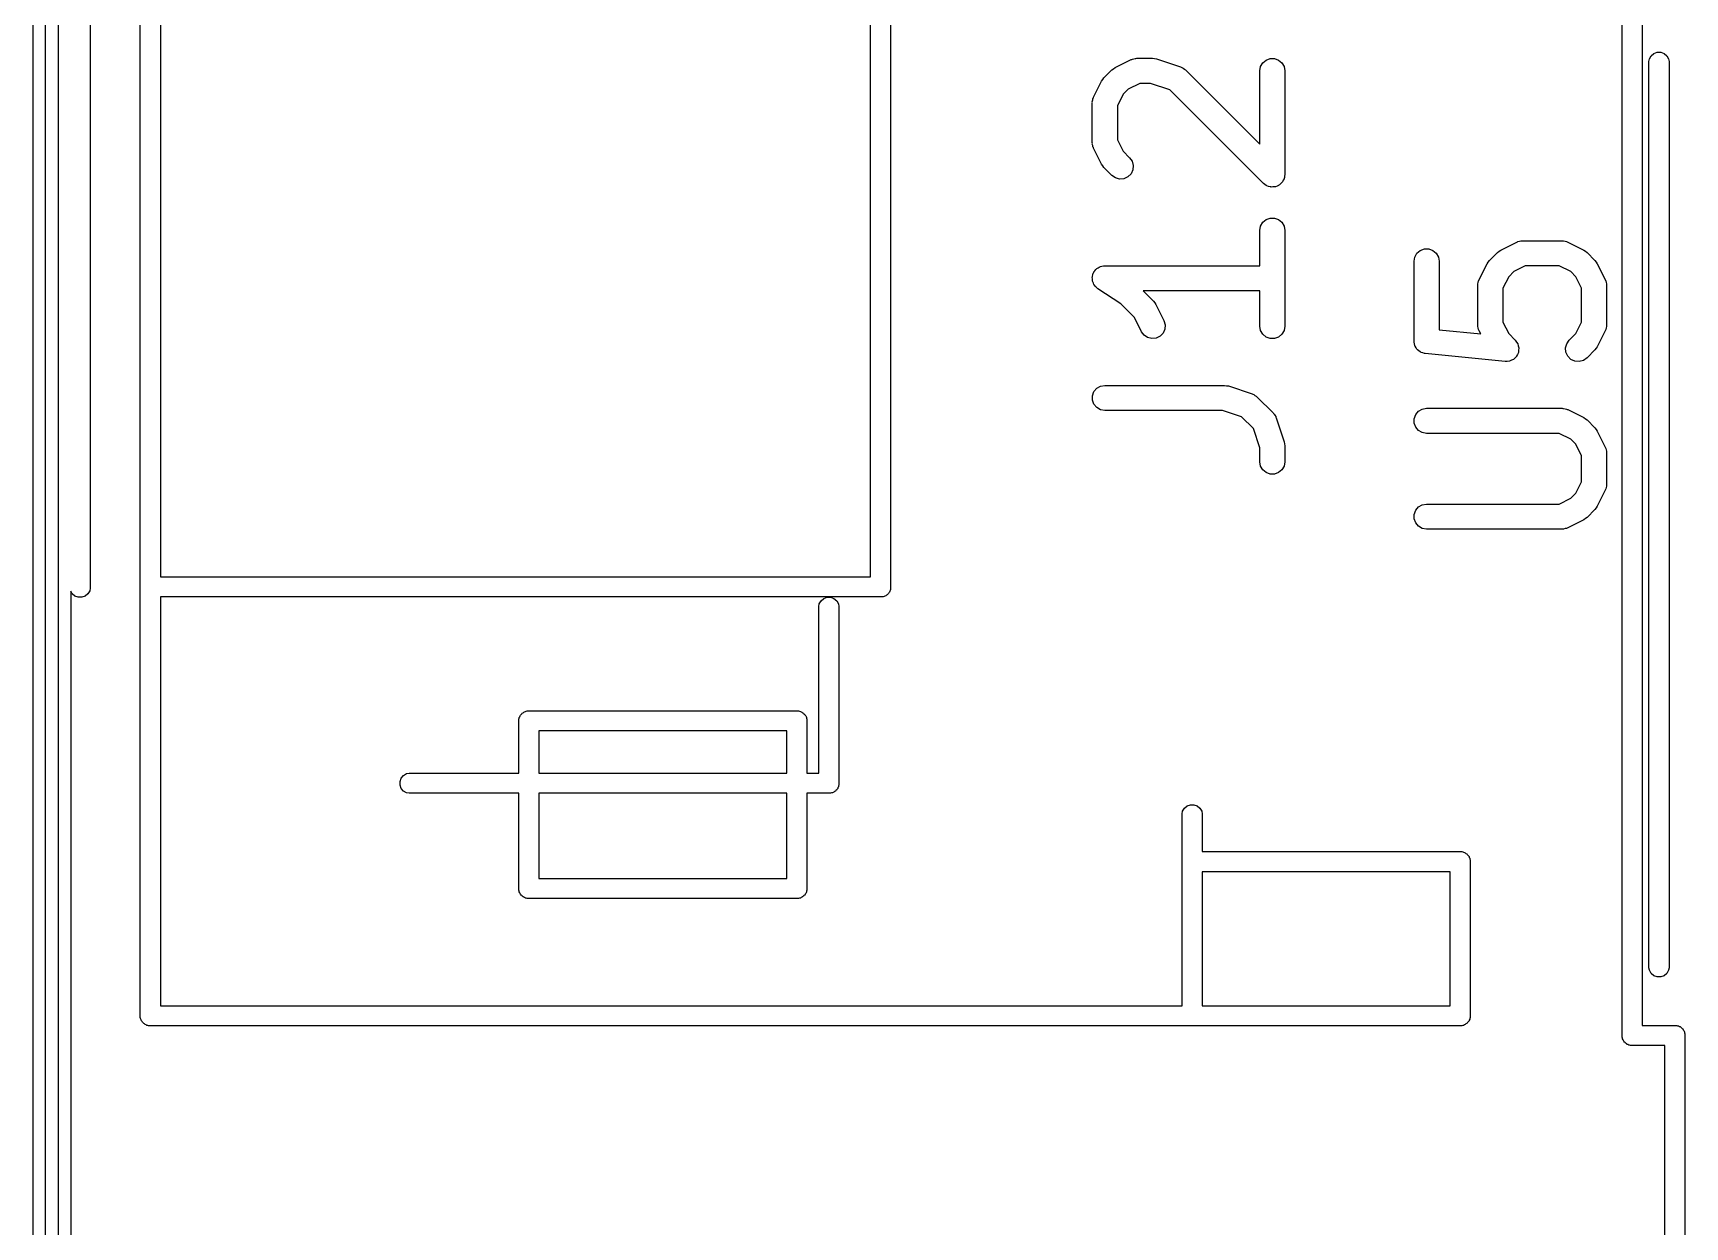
# Model space of a CAD drawing. Extents: x 51.7 to 144.6, y -96 to -33.3.
# Drawn here: x 51.74 to 61.6, y -65.71 to -58.58 of the extents above; entities that cross this region are included whole.
import ezdxf

# ---------------------------------------------------------------- set-up
doc = ezdxf.new("R2010")
doc.units = 0
doc.header["$MEASUREMENT"] = 0
doc.layers.add('BLACK', color=7, linetype='CONTINUOUS')

msp = doc.modelspace()

# ---------------------------------------------------------------- linework, layer by layer
at = {"layer": 'BLACK', "linetype": 'CONTINUOUS'}
for p, q in [((51.816, -93.0776), (51.816, -39.8276)), ((51.741, -93.8596), (51.741, -40.2524)), ((51.891, -40.2639), (51.891, -93.8502)), ((52.381, -64.4374), (52.381, -54.3228)), ((61.228, -60.7008), (61.228, -56.8408)), ((52.501, -56.948), (52.501, -61.828)), ((61.348, -56.906), (61.348, -64.506)), ((56.741, -61.828), (56.741, -57.95)), ((56.861, -57.95), (56.861, -61.8932)), ((52.082, -58.0048), (52.082, -61.8952)), ((58.2011, -58.7877), (58.2963, -58.7401)), ((58.2963, -58.7401), (58.3005, -58.7388)), ((58.3005, -58.7388), (58.3042, -58.7367)), ((58.3042, -58.7367), (58.3129, -58.7351)), ((58.3129, -58.7351), (58.3213, -58.7326)), ((58.3213, -58.7326), (58.3256, -58.7329)), ((58.3256, -58.7329), (58.3299, -58.7321)), ((58.3299, -58.7321), (58.4251, -58.7321)), ((58.4251, -58.7321), (58.4369, -58.7342)), ((58.4369, -58.7342), (58.4488, -58.736)), ((58.4488, -58.736), (58.5917, -58.7836)), ((59.0689, -58.7815), (59.0819, -58.7589)), ((59.0819, -58.7589), (59.1019, -58.7422)), ((59.1019, -58.7422), (59.1264, -58.7333)), ((59.1264, -58.7333), (59.1524, -58.7333)), ((59.1524, -58.7333), (59.1769, -58.7422)), ((59.1769, -58.7422), (59.1968, -58.7589)), ((59.1968, -58.7589), (59.2099, -58.7815)), ((61.388, -58.7508), (61.3907, -58.7352)), ((61.388, -60.7008), (61.388, -58.7508)), ((61.3907, -58.7352), (61.4013, -58.7168)), ((61.4013, -58.7168), (61.4175, -58.7032)), ((61.4175, -58.7032), (61.4374, -58.696)), ((61.4374, -58.696), (61.4586, -58.696)), ((61.4586, -58.696), (61.4785, -58.7032)), ((61.4785, -58.7032), (61.4947, -58.7168)), ((61.4947, -58.7168), (61.5053, -58.7352)), ((61.5053, -58.7352), (61.508, -58.7508)), ((61.508, -58.7508), (61.508, -64.1612)), ((58.0723, -58.9641), (58.1199, -58.8688)), ((58.1199, -58.8688), (58.1271, -58.8592)), ((58.1271, -58.8592), (58.134, -58.8493)), ((58.134, -58.8493), (58.1816, -58.8017)), ((58.1816, -58.8017), (58.1914, -58.7948)), ((58.1914, -58.7948), (58.2011, -58.7877)), ((58.5917, -58.7836), (58.5955, -58.7857)), ((58.5955, -58.7857), (58.5996, -58.7868)), ((58.5996, -58.7868), (58.6068, -58.7918)), ((58.6068, -58.7918), (58.6146, -58.796)), ((58.6146, -58.796), (58.6174, -58.7992)), ((58.6174, -58.7992), (58.621, -58.8017)), ((58.621, -58.8017), (59.0644, -59.2451)), ((59.0644, -58.8071), (59.0689, -58.7815)), ((59.0644, -59.2451), (59.0644, -58.8071)), ((59.2099, -58.7815), (59.2144, -58.8071)), ((59.2144, -58.8071), (59.2144, -59.4262)), ((58.0674, -58.9806), (58.0689, -58.972)), ((58.0689, -58.972), (58.0711, -58.9682)), ((58.0711, -58.9682), (58.0723, -58.9641)), ((58.2486, -58.9468), (58.2144, -59.0153)), ((58.279, -58.9164), (58.2486, -58.9468)), ((58.3476, -58.8821), (58.279, -58.9164)), ((58.4129, -58.8821), (58.3476, -58.8821)), ((58.5274, -58.9203), (58.4129, -58.8821)), ((59.0863, -59.4792), (58.5274, -58.9203)), ((58.0644, -58.9976), (58.0651, -58.9934)), ((58.0644, -59.2357), (58.0644, -58.9976)), ((58.0649, -58.989), (58.0674, -58.9806)), ((58.0651, -58.9934), (58.0649, -58.989)), ((58.2144, -59.0153), (58.2144, -59.218)), ((58.0651, -59.24), (58.0644, -59.2357)), ((58.0649, -59.2443), (58.0651, -59.24)), ((58.0674, -59.2527), (58.0649, -59.2443)), ((58.0689, -59.2614), (58.0674, -59.2527)), ((58.0711, -59.2651), (58.0689, -59.2614)), ((58.0723, -59.2693), (58.0711, -59.2651)), ((58.1199, -59.3645), (58.0723, -59.2693)), ((58.2144, -59.218), (58.2486, -59.2865)), ((58.1271, -59.3742), (58.1199, -59.3645)), ((58.2486, -59.2865), (58.2877, -59.3255)), ((58.2877, -59.3255), (58.3026, -59.3469)), ((58.3026, -59.3469), (58.3093, -59.372)), ((58.134, -59.384), (58.1271, -59.3742)), ((58.1816, -59.4316), (58.134, -59.384)), ((58.2029, -59.4465), (58.1816, -59.4316)), ((58.2281, -59.4533), (58.2029, -59.4465)), ((58.254, -59.451), (58.2281, -59.4533)), ((58.2776, -59.44), (58.254, -59.451)), ((58.2961, -59.4216), (58.2776, -59.44)), ((58.3071, -59.398), (58.2961, -59.4216)), ((58.3093, -59.372), (58.3071, -59.398)), ((59.205, -59.4603), (59.2008, -59.4692)), ((59.2099, -59.4518), (59.205, -59.4603)), ((59.2104, -59.4486), (59.2099, -59.4518)), ((59.2118, -59.4456), (59.2104, -59.4486)), ((59.2127, -59.4358), (59.2118, -59.4456)), ((59.2144, -59.4262), (59.2127, -59.4358)), ((59.0944, -59.4848), (59.0863, -59.4792)), ((59.1019, -59.4911), (59.0944, -59.4848)), ((59.105, -59.4923), (59.1019, -59.4911)), ((59.1077, -59.4942), (59.105, -59.4923)), ((59.1171, -59.4967), (59.1077, -59.4942)), ((59.1264, -59.5001), (59.1171, -59.4967)), ((59.1297, -59.5001), (59.1264, -59.5001)), ((59.1328, -59.5009), (59.1297, -59.5001)), ((59.1426, -59.5001), (59.1328, -59.5009)), ((59.1524, -59.5001), (59.1426, -59.5001)), ((59.1555, -59.4989), (59.1524, -59.5001)), ((59.1588, -59.4986), (59.1555, -59.4989)), ((59.1677, -59.4945), (59.1588, -59.4986)), ((59.1769, -59.4911), (59.1677, -59.4945)), ((59.1794, -59.489), (59.1769, -59.4911)), ((59.1824, -59.4876), (59.1794, -59.489)), ((59.1893, -59.4807), (59.1824, -59.4876)), ((59.1968, -59.4744), (59.1893, -59.4807)), ((59.1985, -59.4715), (59.1968, -59.4744)), ((59.2008, -59.4692), (59.1985, -59.4715)), ((59.0644, -59.7595), (59.0689, -59.7339)), ((59.0644, -59.9702), (59.0644, -59.7595)), ((59.0689, -59.7339), (59.0819, -59.7113)), ((59.0819, -59.7113), (59.1019, -59.6946)), ((59.1019, -59.6946), (59.1264, -59.6857)), ((59.1264, -59.6857), (59.1524, -59.6857)), ((59.1524, -59.6857), (59.1769, -59.6946)), ((59.1769, -59.6946), (59.1968, -59.7113)), ((59.1968, -59.7113), (59.2099, -59.7339)), ((59.2099, -59.7339), (59.2144, -59.7595)), ((59.2144, -59.7595), (59.2144, -60.331)), ((60.503, -59.877), (60.5983, -59.8294)), ((60.5983, -59.8294), (60.6024, -59.8282)), ((60.6024, -59.8282), (60.6062, -59.826)), ((60.6062, -59.826), (60.6148, -59.8245)), ((60.6148, -59.8245), (60.6232, -59.822)), ((60.6232, -59.822), (60.6275, -59.8222)), ((60.6275, -59.8222), (60.6318, -59.8215)), ((60.6318, -59.8215), (60.8699, -59.8215)), ((60.8699, -59.8215), (60.8742, -59.8222)), ((60.8742, -59.8222), (60.8785, -59.822)), ((60.8785, -59.822), (60.8869, -59.8245)), ((60.8869, -59.8245), (60.8956, -59.826)), ((60.8956, -59.826), (60.8993, -59.8282)), ((60.8993, -59.8282), (60.9034, -59.8294)), ((60.9034, -59.8294), (60.9987, -59.877)), ((59.9854, -59.9441), (59.9899, -59.9184)), ((59.9854, -60.4203), (59.9854, -59.9441)), ((59.9899, -59.9184), (60.0029, -59.8959)), ((60.0029, -59.8959), (60.0229, -59.8791)), ((60.0229, -59.8791), (60.0474, -59.8702)), ((60.0474, -59.8702), (60.0734, -59.8702)), ((60.0734, -59.8702), (60.0979, -59.8791)), ((60.0979, -59.8791), (60.1178, -59.8959)), ((60.1178, -59.8959), (60.1309, -59.9184)), ((60.1309, -59.9184), (60.1354, -59.9441)), ((60.1354, -59.9441), (60.1354, -60.3524)), ((60.3743, -60.0534), (60.4219, -59.9582)), ((60.4219, -59.9582), (60.429, -59.9485)), ((60.429, -59.9485), (60.4359, -59.9387)), ((60.4359, -59.9387), (60.4835, -59.8911)), ((60.4835, -59.8911), (60.4934, -59.8842)), ((60.4934, -59.8842), (60.503, -59.877)), ((60.9987, -59.877), (61.0083, -59.8842)), ((61.0083, -59.8842), (61.0182, -59.8911)), ((61.0182, -59.8911), (61.0658, -59.9387)), ((61.0658, -59.9387), (61.0727, -59.9485)), ((61.0727, -59.9485), (61.0798, -59.9582)), ((61.0798, -59.9582), (61.1275, -60.0534)), ((58.0645, -60.0404), (58.0655, -60.0364)), ((58.0655, -60.0493), (58.0645, -60.0404)), ((58.0655, -60.0322), (58.0686, -60.0238)), ((58.0655, -60.0364), (58.0655, -60.0322)), ((58.0655, -60.0583), (58.0655, -60.0493)), ((58.0669, -60.0622), (58.0655, -60.0583)), ((58.0686, -60.0238), (58.0707, -60.0151)), ((58.0707, -60.0151), (58.073, -60.0116)), ((58.073, -60.0116), (58.0744, -60.0077)), ((58.0744, -60.0077), (58.0802, -60.0009)), ((58.0802, -60.0009), (58.0851, -59.9934)), ((58.0851, -59.9934), (58.0885, -59.991)), ((58.0885, -59.991), (58.0912, -59.9878)), ((58.0912, -59.9878), (58.0989, -59.9833)), ((58.0989, -59.9833), (58.1061, -59.978)), ((58.1061, -59.978), (58.1101, -59.9768)), ((58.1101, -59.9768), (58.1137, -59.9748)), ((58.1137, -59.9748), (58.1225, -59.9732)), ((58.1225, -59.9732), (58.1311, -59.9707)), ((58.1311, -59.9707), (58.1353, -59.971)), ((58.1353, -59.971), (58.1394, -59.9702)), ((58.1394, -59.9702), (59.0644, -59.9702)), ((60.3709, -60.0613), (60.373, -60.0576)), ((60.373, -60.0576), (60.3743, -60.0534)), ((60.5506, -60.0361), (60.5163, -60.1047)), ((60.581, -60.0057), (60.5506, -60.0361)), ((60.6495, -59.9715), (60.581, -60.0057)), ((60.8522, -59.9715), (60.6495, -59.9715)), ((60.9207, -60.0057), (60.8522, -59.9715)), ((60.9511, -60.0361), (60.9207, -60.0057)), ((60.9854, -60.1047), (60.9511, -60.0361)), ((61.1275, -60.0534), (61.1287, -60.0576)), ((61.1287, -60.0576), (61.1309, -60.0613)), ((58.0674, -60.0663), (58.0669, -60.0622)), ((58.0714, -60.0743), (58.0674, -60.0663)), ((58.0744, -60.0827), (58.0714, -60.0743)), ((58.0771, -60.0859), (58.0744, -60.0827)), ((58.0789, -60.0896), (58.0771, -60.0859)), ((58.0854, -60.0958), (58.0789, -60.0896)), ((58.0912, -60.1027), (58.0854, -60.0958)), ((58.0948, -60.1048), (58.0912, -60.1027)), ((58.0978, -60.1076), (58.0948, -60.1048)), ((58.2345, -60.1988), (58.0978, -60.1076)), ((59.0644, -60.1202), (58.3681, -60.1202)), ((58.3681, -60.1202), (58.4305, -60.1827)), ((59.0644, -60.331), (59.0644, -60.1202)), ((60.3663, -60.087), (60.3671, -60.0827)), ((60.3663, -60.325), (60.3663, -60.087)), ((60.3668, -60.0784), (60.3693, -60.07)), ((60.3671, -60.0827), (60.3668, -60.0784)), ((60.3693, -60.07), (60.3709, -60.0613)), ((60.5163, -60.1047), (60.5163, -60.3073)), ((60.9854, -60.3073), (60.9854, -60.1047)), ((61.1309, -60.0613), (61.1324, -60.07)), ((61.1324, -60.07), (61.1349, -60.0784)), ((61.1349, -60.0784), (61.1346, -60.0827)), ((61.1346, -60.0827), (61.1354, -60.087)), ((61.1354, -60.087), (61.1354, -60.325)), ((58.3158, -60.2801), (58.2345, -60.1988)), ((58.4305, -60.1827), (58.4374, -60.1925)), ((58.4374, -60.1925), (58.4446, -60.2022)), ((58.4446, -60.2022), (58.4922, -60.2974)), ((58.358, -60.3645), (58.3158, -60.2801)), ((58.498, -60.3484), (58.4877, -60.3723)), ((58.4922, -60.2974), (58.4996, -60.3224)), ((58.4996, -60.3224), (58.498, -60.3484)), ((59.0689, -60.3566), (59.0644, -60.331)), ((59.2144, -60.331), (59.2099, -60.3566)), ((60.1354, -60.3524), (60.3836, -60.3772)), ((60.3671, -60.3293), (60.3663, -60.325)), ((60.3668, -60.3336), (60.3671, -60.3293)), ((60.3693, -60.342), (60.3668, -60.3336)), ((60.3709, -60.3507), (60.3693, -60.342)), ((60.373, -60.3544), (60.3709, -60.3507)), ((60.3743, -60.3586), (60.373, -60.3544)), ((60.5163, -60.3073), (60.5506, -60.3759)), ((60.9511, -60.3759), (60.9854, -60.3073)), ((61.1287, -60.3544), (61.1275, -60.3586)), ((61.1309, -60.3507), (61.1287, -60.3544)), ((61.1324, -60.342), (61.1309, -60.3507)), ((61.1349, -60.3336), (61.1324, -60.342)), ((61.1354, -60.325), (61.1346, -60.3293)), ((61.1346, -60.3293), (61.1349, -60.3336)), ((58.3735, -60.3854), (58.358, -60.3645)), ((58.3953, -60.3998), (58.3735, -60.3854)), ((58.4206, -60.4058), (58.3953, -60.3998)), ((58.4465, -60.4028), (58.4206, -60.4058)), ((58.4698, -60.3912), (58.4465, -60.4028)), ((58.4877, -60.3723), (58.4698, -60.3912)), ((59.0819, -60.3792), (59.0689, -60.3566)), ((59.1019, -60.3959), (59.0819, -60.3792)), ((59.1264, -60.4048), (59.1019, -60.3959)), ((59.1524, -60.4048), (59.1264, -60.4048)), ((59.1769, -60.3959), (59.1524, -60.4048)), ((59.1968, -60.3792), (59.1769, -60.3959)), ((59.2099, -60.3566), (59.1968, -60.3792)), ((59.9859, -60.4231), (59.9854, -60.4203)), ((59.9856, -60.4259), (59.9859, -60.4231)), ((59.9881, -60.4358), (59.9856, -60.4259)), ((59.9899, -60.4459), (59.9881, -60.4358)), ((59.9913, -60.4484), (59.9899, -60.4459)), ((59.992, -60.4511), (59.9913, -60.4484)), ((59.9978, -60.4596), (59.992, -60.4511)), ((60.3836, -60.3772), (60.3743, -60.3586)), ((60.5506, -60.3759), (60.5896, -60.4149)), ((60.5896, -60.4149), (60.5899, -60.4153)), ((60.5899, -60.4153), (60.5903, -60.4155)), ((60.5903, -60.4155), (60.5973, -60.4259)), ((60.5973, -60.4259), (60.6045, -60.4362)), ((60.6045, -60.4362), (60.6047, -60.4367)), ((60.6047, -60.4367), (60.6049, -60.4371)), ((60.6049, -60.4371), (60.608, -60.4493)), ((60.608, -60.4493), (60.6113, -60.4614)), ((60.8904, -60.4614), (60.8972, -60.4362)), ((60.8972, -60.4362), (60.9121, -60.4149)), ((60.9121, -60.4149), (60.9511, -60.3759)), ((61.0798, -60.4538), (61.0727, -60.4635)), ((61.1275, -60.3586), (61.0798, -60.4538)), ((60.0029, -60.4685), (59.9978, -60.4596)), ((60.0051, -60.4703), (60.0029, -60.4685)), ((60.0067, -60.4727), (60.0051, -60.4703)), ((60.015, -60.4786), (60.0067, -60.4727)), ((60.0229, -60.4852), (60.015, -60.4786)), ((60.0255, -60.4862), (60.0229, -60.4852)), ((60.0278, -60.4879), (60.0255, -60.4862)), ((60.0377, -60.4906), (60.0278, -60.4879)), ((60.0474, -60.4941), (60.0377, -60.4906)), ((60.0502, -60.4941), (60.0474, -60.4941)), ((60.0529, -60.4949), (60.0502, -60.4941)), ((60.5291, -60.5425), (60.0529, -60.4949)), ((60.5296, -60.5425), (60.5291, -60.5425)), ((60.53, -60.5426), (60.5296, -60.5425)), ((60.5425, -60.5415), (60.53, -60.5426)), ((60.5551, -60.5406), (60.5425, -60.5415)), ((60.5555, -60.5404), (60.5551, -60.5406)), ((60.556, -60.5403), (60.5555, -60.5404)), ((60.5674, -60.535), (60.556, -60.5403)), ((60.5788, -60.5299), (60.5674, -60.535)), ((60.5792, -60.5295), (60.5788, -60.5299)), ((60.5796, -60.5293), (60.5792, -60.5295)), ((60.5885, -60.5204), (60.5796, -60.5293)), ((60.5975, -60.5117), (60.5885, -60.5204)), ((60.5977, -60.5113), (60.5975, -60.5117)), ((60.598, -60.5109), (60.5977, -60.5113)), ((60.6033, -60.4995), (60.598, -60.5109)), ((60.6088, -60.4882), (60.6033, -60.4995)), ((60.609, -60.4873), (60.6088, -60.4877)), ((60.6088, -60.4877), (60.6088, -60.4882)), ((60.6101, -60.4748), (60.609, -60.4873)), ((60.6114, -60.4623), (60.6101, -60.4748)), ((60.6113, -60.4614), (60.6112, -60.4618)), ((60.6112, -60.4618), (60.6114, -60.4623)), ((60.8927, -60.4873), (60.8904, -60.4614)), ((60.9037, -60.5109), (60.8927, -60.4873)), ((60.9221, -60.5293), (60.9037, -60.5109)), ((60.9457, -60.5403), (60.9221, -60.5293)), ((60.9717, -60.5426), (60.9457, -60.5403)), ((60.9968, -60.5359), (60.9717, -60.5426)), ((61.0182, -60.5209), (60.9968, -60.5359)), ((61.0658, -60.4733), (61.0182, -60.5209)), ((61.0727, -60.4635), (61.0658, -60.4733)), ((58.0655, -60.7465), (58.0744, -60.722)), ((58.0655, -60.7725), (58.0655, -60.7465)), ((58.0744, -60.722), (58.0912, -60.7021)), ((58.0912, -60.7021), (58.1137, -60.689)), ((58.1137, -60.689), (58.1394, -60.6845)), ((58.1394, -60.6845), (58.8537, -60.6845)), ((58.8537, -60.6845), (58.8655, -60.6866)), ((58.8655, -60.6866), (58.8774, -60.6884)), ((58.8774, -60.6884), (59.0202, -60.736)), ((59.0202, -60.736), (59.024, -60.738)), ((59.024, -60.738), (59.0282, -60.7392)), ((59.0282, -60.7392), (59.0354, -60.7442)), ((59.0354, -60.7442), (59.0431, -60.7484)), ((59.0431, -60.7484), (59.046, -60.7516)), ((61.228, -64.5554), (61.228, -60.7008)), ((61.228, -60.7008), (61.228, -60.7008)), ((61.388, -64.1612), (61.388, -60.7008)), ((61.388, -60.7008), (61.388, -60.7008)), ((58.0744, -60.797), (58.0655, -60.7725)), ((58.0912, -60.817), (58.0744, -60.797)), ((58.1137, -60.83), (58.0912, -60.817)), ((58.1394, -60.8345), (58.1137, -60.83)), ((58.8415, -60.8345), (58.1394, -60.8345)), ((58.956, -60.8727), (58.8415, -60.8345)), ((59.046, -60.7516), (59.0496, -60.7541)), ((59.0496, -60.7541), (59.1448, -60.8493)), ((59.9954, -60.859), (60.0122, -60.839)), ((60.0122, -60.839), (60.0347, -60.826)), ((60.0347, -60.826), (60.0604, -60.8215)), ((60.0604, -60.8215), (60.8699, -60.8215)), ((60.8699, -60.8215), (60.8742, -60.8222)), ((60.8742, -60.8222), (60.8785, -60.822)), ((60.8785, -60.822), (60.8869, -60.8245)), ((60.8869, -60.8245), (60.8956, -60.826)), ((60.8956, -60.826), (60.8993, -60.8282)), ((60.8993, -60.8282), (60.9034, -60.8294)), ((60.9034, -60.8294), (60.9987, -60.877)), ((59.0262, -60.9429), (58.956, -60.8727)), ((59.0644, -61.0574), (59.0262, -60.9429)), ((59.1448, -60.8493), (59.1473, -60.8529)), ((59.1473, -60.8529), (59.1505, -60.8558)), ((59.1505, -60.8558), (59.1547, -60.8635)), ((59.1547, -60.8635), (59.1597, -60.8707)), ((59.1597, -60.8707), (59.1609, -60.8749)), ((59.1609, -60.8749), (59.1629, -60.8787)), ((59.1629, -60.8787), (59.2105, -61.0215)), ((59.9865, -60.8835), (59.9954, -60.859)), ((59.9865, -60.9095), (59.9865, -60.8835)), ((59.9954, -60.934), (59.9865, -60.9095)), ((60.0122, -60.9539), (59.9954, -60.934)), ((60.9987, -60.877), (61.0083, -60.8842)), ((61.0083, -60.8842), (61.0182, -60.8911)), ((61.0182, -60.8911), (61.0658, -60.9387)), ((61.0658, -60.9387), (61.0727, -60.9485)), ((59.2105, -61.0215), (59.2123, -61.0334)), ((59.2123, -61.0334), (59.2144, -61.0452)), ((59.2144, -61.0452), (59.2144, -61.1405)), ((60.0347, -60.967), (60.0122, -60.9539)), ((60.0604, -60.9715), (60.0347, -60.967)), ((60.8522, -60.9715), (60.0604, -60.9715)), ((60.9207, -61.0057), (60.8522, -60.9715)), ((60.9511, -61.0361), (60.9207, -61.0057)), ((60.9854, -61.1047), (60.9511, -61.0361)), ((61.0727, -60.9485), (61.0798, -60.9582)), ((61.0798, -60.9582), (61.1275, -61.0534)), ((59.0644, -61.1405), (59.0644, -61.0574)), ((59.0689, -61.1661), (59.0644, -61.1405)), ((59.2144, -61.1405), (59.2099, -61.1661)), ((60.9854, -61.2597), (60.9854, -61.1047)), ((61.1275, -61.0534), (61.1287, -61.0576)), ((61.1287, -61.0576), (61.1309, -61.0613)), ((61.1309, -61.0613), (61.1324, -61.07)), ((61.1324, -61.07), (61.1349, -61.0784)), ((61.1349, -61.0784), (61.1346, -61.0827)), ((61.1346, -61.0827), (61.1354, -61.087)), ((61.1354, -61.087), (61.1354, -61.2774)), ((59.0819, -61.1887), (59.0689, -61.1661)), ((59.1019, -61.2054), (59.0819, -61.1887)), ((59.1264, -61.2143), (59.1019, -61.2054)), ((59.1524, -61.2143), (59.1264, -61.2143)), ((59.1769, -61.2054), (59.1524, -61.2143)), ((59.1968, -61.1887), (59.1769, -61.2054)), ((59.2099, -61.1661), (59.1968, -61.1887)), ((60.9207, -61.3586), (60.9511, -61.3282)), ((60.9511, -61.3282), (60.9854, -61.2597)), ((61.1275, -61.311), (61.0798, -61.4062)), ((61.1287, -61.3068), (61.1275, -61.311)), ((61.1309, -61.3031), (61.1287, -61.3068)), ((61.1324, -61.2944), (61.1309, -61.3031)), ((61.1349, -61.286), (61.1324, -61.2944)), ((61.1354, -61.2774), (61.1346, -61.2817)), ((61.1346, -61.2817), (61.1349, -61.286)), ((59.9865, -61.4549), (59.9954, -61.4304)), ((59.9954, -61.4304), (60.0122, -61.4105)), ((60.0122, -61.4105), (60.0347, -61.3974)), ((60.0347, -61.3974), (60.0604, -61.3929)), ((60.0604, -61.3929), (60.8522, -61.3929)), ((60.8522, -61.3929), (60.9207, -61.3586)), ((61.0658, -61.4257), (61.0182, -61.4733)), ((61.0727, -61.4159), (61.0658, -61.4257)), ((61.0798, -61.4062), (61.0727, -61.4159)), ((59.9865, -61.4809), (59.9865, -61.4549)), ((59.9954, -61.5054), (59.9865, -61.4809)), ((60.0122, -61.5254), (59.9954, -61.5054)), ((60.0347, -61.5384), (60.0122, -61.5254)), ((60.0604, -61.5429), (60.0347, -61.5384)), ((60.8956, -61.5384), (60.8869, -61.5399)), ((60.8993, -61.5362), (60.8956, -61.5384)), ((60.9034, -61.535), (60.8993, -61.5362)), ((60.9987, -61.4874), (60.9034, -61.535)), ((61.0083, -61.4802), (60.9987, -61.4874)), ((61.0182, -61.4733), (61.0083, -61.4802)), ((60.8699, -61.5429), (60.0604, -61.5429)), ((60.8742, -61.5422), (60.8699, -61.5429)), ((60.8785, -61.5424), (60.8742, -61.5422)), ((60.8869, -61.5399), (60.8785, -61.5424)), ((52.501, -61.828), (56.741, -61.828)), ((51.9753, -61.9292), (51.966, -61.913)), ((51.966, -61.913), (51.966, -93.0661)), ((51.9915, -61.9428), (51.9753, -61.9292)), ((52.0687, -61.9292), (52.0525, -61.9428)), ((52.0793, -61.9108), (52.0687, -61.9292)), ((52.082, -61.8952), (52.0793, -61.9108)), ((56.8436, -61.9306), (56.8402, -61.9347)), ((56.8477, -61.9272), (56.8436, -61.9306)), ((56.8503, -61.9225), (56.8477, -61.9272)), ((56.8538, -61.9185), (56.8503, -61.9225)), ((56.8556, -61.9135), (56.8538, -61.9185)), ((56.8583, -61.9088), (56.8556, -61.9135)), ((56.8592, -61.9036), (56.8583, -61.9088)), ((56.861, -61.8986), (56.8592, -61.9036)), ((56.861, -61.8932), (56.861, -61.8933)), ((56.861, -61.8933), (56.861, -61.8986)), ((52.0114, -61.95), (51.9915, -61.9428)), ((52.0326, -61.95), (52.0114, -61.95)), ((52.0525, -61.9428), (52.0326, -61.95)), ((56.8062, -61.948), (52.501, -61.948)), ((52.501, -61.948), (52.501, -64.388)), ((56.432, -62.0048), (56.4347, -61.9892)), ((56.432, -63), (56.432, -62.0048)), ((56.4347, -61.9892), (56.4453, -61.9708)), ((56.4453, -61.9708), (56.4615, -61.9572)), ((56.4615, -61.9572), (56.4814, -61.95)), ((56.4814, -61.95), (56.5026, -61.95)), ((56.5026, -61.95), (56.5225, -61.9572)), ((56.5225, -61.9572), (56.5387, -61.9708)), ((56.5387, -61.9708), (56.5493, -61.9892)), ((56.5493, -61.9892), (56.552, -62.0048)), ((56.552, -62.0048), (56.552, -63.0652)), ((56.8063, -61.948), (56.8062, -61.948)), ((56.8116, -61.948), (56.8063, -61.948)), ((56.8166, -61.9462), (56.8116, -61.948)), ((56.8218, -61.9453), (56.8166, -61.9462)), ((56.8265, -61.9426), (56.8218, -61.9453)), ((56.8315, -61.9408), (56.8265, -61.9426)), ((56.8355, -61.9373), (56.8315, -61.9408)), ((56.8402, -61.9347), (56.8355, -61.9373)), ((54.641, -62.6774), (54.6428, -62.6724)), ((54.641, -63), (54.641, -62.6774)), ((54.6428, -62.6724), (54.6437, -62.6672)), ((54.6437, -62.6672), (54.6464, -62.6626)), ((54.6464, -62.6626), (54.6482, -62.6575)), ((54.6482, -62.6575), (54.6517, -62.6534)), ((54.6517, -62.6534), (54.6543, -62.6488)), ((54.6543, -62.6488), (54.6584, -62.6454)), ((54.6584, -62.6454), (54.6618, -62.6413)), ((54.6618, -62.6413), (54.6665, -62.6387)), ((54.6665, -62.6387), (54.6705, -62.6352)), ((54.6705, -62.6352), (54.6755, -62.6334)), ((54.6755, -62.6334), (54.6802, -62.6307)), ((54.6802, -62.6307), (54.6854, -62.6298)), ((54.6854, -62.6298), (54.6904, -62.628)), ((54.6904, -62.628), (54.6957, -62.628)), ((54.6957, -62.628), (54.6958, -62.628)), ((54.6958, -62.628), (56.3062, -62.628)), ((56.3062, -62.628), (56.3063, -62.628)), ((56.3063, -62.628), (56.3116, -62.628)), ((56.3116, -62.628), (56.3166, -62.6298)), ((56.3166, -62.6298), (56.3218, -62.6307)), ((56.3218, -62.6307), (56.3265, -62.6334)), ((56.3265, -62.6334), (56.3315, -62.6352)), ((56.3315, -62.6352), (56.3355, -62.6387)), ((56.3355, -62.6387), (56.3402, -62.6413)), ((56.3402, -62.6413), (56.3436, -62.6454)), ((56.3436, -62.6454), (56.3477, -62.6488)), ((56.3477, -62.6488), (56.3503, -62.6535)), ((56.3503, -62.6535), (56.3538, -62.6575)), ((56.3538, -62.6575), (56.3556, -62.6625)), ((56.3556, -62.6625), (56.3583, -62.6672)), ((56.3583, -62.6672), (56.3592, -62.6724)), ((56.3592, -62.6724), (56.361, -62.6774)), ((56.361, -62.6774), (56.361, -62.6827)), ((56.361, -62.6827), (56.361, -62.6828)), ((56.361, -62.6828), (56.361, -63)), ((54.761, -62.748), (54.761, -63)), ((56.241, -62.748), (54.761, -62.748)), ((56.241, -63), (56.241, -62.748)), ((53.9392, -63.0295), (53.9528, -63.0133)), ((53.9528, -63.0133), (53.9712, -63.0027)), ((53.9712, -63.0027), (53.9868, -63)), ((53.9868, -63), (54.641, -63)), ((54.761, -63), (56.241, -63)), ((56.361, -63), (56.432, -63)), ((53.932, -63.0494), (53.9392, -63.0295)), ((53.932, -63.0706), (53.932, -63.0494)), ((53.9392, -63.0905), (53.932, -63.0706)), ((53.9528, -63.1067), (53.9392, -63.0905)), ((53.9712, -63.1173), (53.9528, -63.1067)), ((56.5175, -63.1146), (56.5128, -63.1173)), ((56.5225, -63.1128), (56.5175, -63.1146)), ((56.5265, -63.1093), (56.5225, -63.1128)), ((56.5312, -63.1067), (56.5265, -63.1093)), ((56.5346, -63.1026), (56.5312, -63.1067)), ((56.5387, -63.0992), (56.5346, -63.1026)), ((56.5413, -63.0945), (56.5387, -63.0992)), ((56.5448, -63.0905), (56.5413, -63.0945)), ((56.5466, -63.0855), (56.5448, -63.0905)), ((56.5493, -63.0808), (56.5466, -63.0855)), ((56.5502, -63.0756), (56.5493, -63.0808)), ((56.552, -63.0706), (56.5502, -63.0756)), ((56.552, -63.0652), (56.552, -63.0653)), ((56.552, -63.0653), (56.552, -63.0706)), ((53.9868, -63.12), (53.9712, -63.1173)), ((54.641, -63.12), (53.9868, -63.12)), ((54.641, -63.6932), (54.641, -63.12)), ((54.761, -63.12), (54.761, -63.628)), ((56.241, -63.12), (54.761, -63.12)), ((56.241, -63.628), (56.241, -63.12)), ((56.4972, -63.12), (56.361, -63.12)), ((56.361, -63.12), (56.361, -63.6932)), ((56.4973, -63.12), (56.4972, -63.12)), ((56.5026, -63.12), (56.4973, -63.12)), ((56.5076, -63.1182), (56.5026, -63.12)), ((56.5128, -63.1173), (56.5076, -63.1182)), ((58.6037, -63.2272), (58.6143, -63.2088)), ((58.6143, -63.2088), (58.6305, -63.1952)), ((58.6305, -63.1952), (58.6504, -63.188)), ((58.6504, -63.188), (58.6716, -63.188)), ((58.6716, -63.188), (58.6915, -63.1952)), ((58.6915, -63.1952), (58.7077, -63.2088)), ((58.7077, -63.2088), (58.7183, -63.2272)), ((58.601, -63.2428), (58.6037, -63.2272)), ((58.601, -63.5332), (58.601, -63.2428)), ((58.7183, -63.2272), (58.721, -63.2428)), ((58.721, -63.2428), (58.721, -63.468)), ((58.721, -63.468), (60.2662, -63.468)), ((60.2662, -63.468), (60.2663, -63.468)), ((60.2663, -63.468), (60.2716, -63.468)), ((60.2716, -63.468), (60.2766, -63.4698)), ((60.2766, -63.4698), (60.2818, -63.4707)), ((60.2818, -63.4707), (60.2865, -63.4734)), ((60.2865, -63.4734), (60.2915, -63.4752)), ((60.2915, -63.4752), (60.2955, -63.4787)), ((60.2955, -63.4787), (60.3002, -63.4813)), ((60.3002, -63.4813), (60.3036, -63.4854)), ((60.3036, -63.4854), (60.3077, -63.4888)), ((60.3077, -63.4888), (60.3103, -63.4935)), ((60.3103, -63.4935), (60.3138, -63.4975)), ((60.3138, -63.4975), (60.3156, -63.5025)), ((60.3156, -63.5025), (60.3183, -63.5072)), ((60.3183, -63.5072), (60.3192, -63.5124)), ((58.601, -63.5333), (58.601, -63.5332)), ((58.601, -64.388), (58.601, -63.5333)), ((58.721, -63.588), (58.721, -64.388)), ((60.201, -63.588), (58.721, -63.588)), ((60.201, -64.388), (60.201, -63.588)), ((60.3192, -63.5124), (60.321, -63.5174)), ((60.321, -63.5174), (60.321, -63.5227)), ((60.321, -63.5227), (60.321, -63.5228)), ((60.321, -63.5228), (60.321, -64.4532)), ((54.641, -63.6933), (54.641, -63.6932)), ((54.641, -63.6986), (54.641, -63.6933)), ((54.6428, -63.7036), (54.641, -63.6986)), ((54.6437, -63.7088), (54.6428, -63.7036)), ((54.761, -63.628), (56.241, -63.628)), ((56.3592, -63.7036), (56.3583, -63.7088)), ((56.361, -63.6986), (56.3592, -63.7036)), ((56.361, -63.6932), (56.361, -63.6933)), ((56.361, -63.6933), (56.361, -63.6986)), ((54.6464, -63.7135), (54.6437, -63.7088)), ((54.6482, -63.7185), (54.6464, -63.7135)), ((54.6517, -63.7225), (54.6482, -63.7185)), ((54.6543, -63.7272), (54.6517, -63.7225)), ((54.6584, -63.7306), (54.6543, -63.7272)), ((54.6618, -63.7347), (54.6584, -63.7306)), ((54.6665, -63.7373), (54.6618, -63.7347)), ((54.6705, -63.7408), (54.6665, -63.7373)), ((54.6755, -63.7426), (54.6705, -63.7408)), ((54.6802, -63.7453), (54.6755, -63.7426)), ((54.6854, -63.7462), (54.6802, -63.7453)), ((54.6904, -63.748), (54.6854, -63.7462)), ((54.6957, -63.748), (54.6904, -63.748)), ((54.6958, -63.748), (54.6957, -63.748)), ((56.3062, -63.748), (54.6958, -63.748)), ((56.3063, -63.748), (56.3062, -63.748)), ((56.3116, -63.748), (56.3063, -63.748)), ((56.3166, -63.7462), (56.3116, -63.748)), ((56.3218, -63.7453), (56.3166, -63.7462)), ((56.3265, -63.7426), (56.3218, -63.7453)), ((56.3315, -63.7408), (56.3265, -63.7426)), ((56.3355, -63.7373), (56.3315, -63.7408)), ((56.3402, -63.7347), (56.3355, -63.7373)), ((56.3436, -63.7306), (56.3402, -63.7347)), ((56.3477, -63.7272), (56.3436, -63.7306)), ((56.3503, -63.7225), (56.3477, -63.7272)), ((56.3538, -63.7185), (56.3503, -63.7225)), ((56.3556, -63.7135), (56.3538, -63.7185)), ((56.3583, -63.7088), (56.3556, -63.7135)), ((61.3907, -64.1768), (61.388, -64.1612)), ((61.4013, -64.1952), (61.3907, -64.1768)), ((61.4175, -64.2088), (61.4013, -64.1952)), ((61.4947, -64.1952), (61.4785, -64.2088)), ((61.5053, -64.1768), (61.4947, -64.1952)), ((61.508, -64.1612), (61.5053, -64.1768)), ((61.4374, -64.216), (61.4175, -64.2088)), ((61.4586, -64.216), (61.4374, -64.216)), ((61.4785, -64.2088), (61.4586, -64.216)), ((52.501, -64.388), (58.601, -64.388)), ((58.721, -64.388), (60.201, -64.388)), ((52.381, -64.4586), (52.381, -64.4374)), ((52.3828, -64.4636), (52.381, -64.4586)), ((52.3837, -64.4688), (52.3828, -64.4636)), ((52.3864, -64.4734), (52.3837, -64.4688)), ((52.3882, -64.4785), (52.3864, -64.4734)), ((52.3917, -64.4825), (52.3882, -64.4785)), ((52.3943, -64.4872), (52.3917, -64.4825)), ((52.3984, -64.4906), (52.3943, -64.4872)), ((52.4018, -64.4947), (52.3984, -64.4906)), ((52.4065, -64.4973), (52.4018, -64.4947)), ((52.4105, -64.5008), (52.4065, -64.4973)), ((60.2955, -64.4973), (60.2915, -64.5008)), ((60.3002, -64.4947), (60.2955, -64.4973)), ((60.3036, -64.4906), (60.3002, -64.4947)), ((60.3077, -64.4872), (60.3036, -64.4906)), ((60.3103, -64.4825), (60.3077, -64.4872)), ((60.3138, -64.4785), (60.3103, -64.4825)), ((60.3156, -64.4735), (60.3138, -64.4785)), ((60.3183, -64.4688), (60.3156, -64.4735)), ((60.3192, -64.4636), (60.3183, -64.4688)), ((60.321, -64.4586), (60.3192, -64.4636)), ((60.321, -64.4532), (60.321, -64.4533)), ((60.321, -64.4533), (60.321, -64.4586)), ((52.4155, -64.5026), (52.4105, -64.5008)), ((52.4202, -64.5053), (52.4155, -64.5026)), ((52.4254, -64.5062), (52.4202, -64.5053)), ((52.4304, -64.508), (52.4254, -64.5062)), ((52.4357, -64.508), (52.4304, -64.508)), ((52.4358, -64.508), (52.4357, -64.508)), ((60.2662, -64.508), (52.4358, -64.508)), ((60.2663, -64.508), (60.2662, -64.508)), ((60.2716, -64.508), (60.2663, -64.508)), ((60.2766, -64.5062), (60.2716, -64.508)), ((60.2818, -64.5053), (60.2766, -64.5062)), ((60.2865, -64.5026), (60.2818, -64.5053)), ((60.2915, -64.5008), (60.2865, -64.5026)), ((61.228, -64.5766), (61.228, -64.5554)), ((61.2298, -64.5816), (61.228, -64.5766)), ((61.2308, -64.5868), (61.2298, -64.5816)), ((61.2334, -64.5914), (61.2308, -64.5868)), ((61.2352, -64.5965), (61.2334, -64.5914)), ((61.348, -64.506), (61.5482, -64.506)), ((61.5482, -64.506), (61.5483, -64.506)), ((61.5483, -64.506), (61.5536, -64.506)), ((61.5536, -64.506), (61.5586, -64.5078)), ((61.5586, -64.5078), (61.5638, -64.5087)), ((61.5638, -64.5087), (61.5685, -64.5114)), ((61.5685, -64.5114), (61.5735, -64.5132)), ((61.5735, -64.5132), (61.5775, -64.5167)), ((61.5775, -64.5167), (61.5822, -64.5193)), ((61.5822, -64.5193), (61.5856, -64.5234)), ((61.5856, -64.5234), (61.5897, -64.5268)), ((61.5897, -64.5268), (61.5923, -64.5315)), ((61.5923, -64.5315), (61.5958, -64.5355)), ((61.5958, -64.5355), (61.5976, -64.5405)), ((61.5976, -64.5405), (61.6003, -64.5452)), ((61.6003, -64.5452), (61.6012, -64.5504)), ((61.6012, -64.5504), (61.603, -64.5554)), ((61.603, -64.5554), (61.603, -64.5607)), ((61.603, -64.5607), (61.603, -64.5608)), ((61.603, -64.5608), (61.603, -66.3862)), ((61.2387, -64.6005), (61.2352, -64.5965)), ((61.2413, -64.6052), (61.2387, -64.6005)), ((61.2454, -64.6086), (61.2413, -64.6052)), ((61.2488, -64.6127), (61.2454, -64.6086)), ((61.2535, -64.6153), (61.2488, -64.6127)), ((61.2575, -64.6188), (61.2535, -64.6153)), ((61.2625, -64.6206), (61.2575, -64.6188)), ((61.2672, -64.6233), (61.2625, -64.6206)), ((61.2724, -64.6242), (61.2672, -64.6233)), ((61.2774, -64.626), (61.2724, -64.6242)), ((61.2827, -64.626), (61.2774, -64.626)), ((61.2828, -64.626), (61.2827, -64.626)), ((61.483, -64.626), (61.2828, -64.626)), ((61.483, -66.3862), (61.483, -64.626))]:
    msp.add_line(p, q, dxfattribs=at)

doc.saveas('drawing.dxf')
